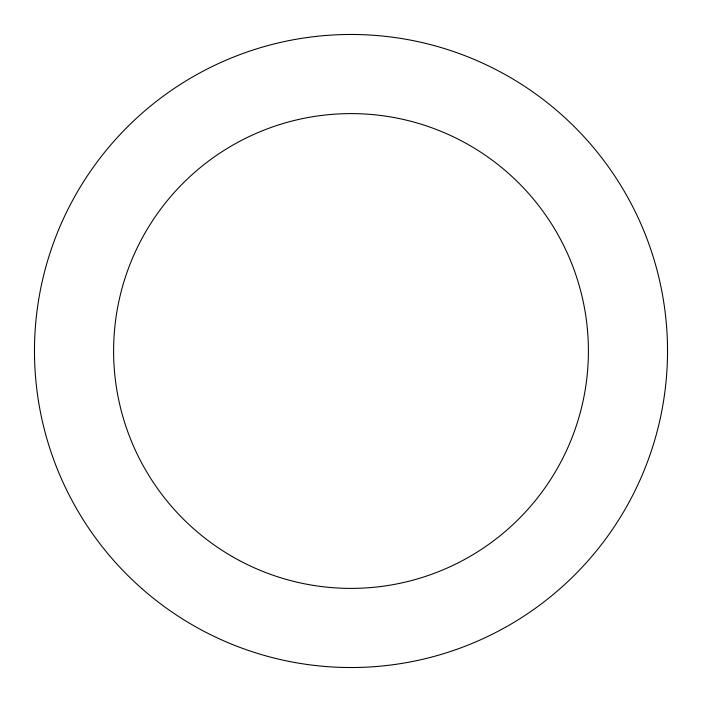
<?xml version="1.0" encoding="UTF-8"?>
<svg xmlns="http://www.w3.org/2000/svg" width="702" height="702" viewBox="0 0 702 702"><rect width="100%" height="100%" fill="white"/><g stroke="black" fill="none" stroke-linecap="round" stroke-linejoin="round"><path stroke-width="1.05" d="M141.769 588.513A316.532 316.532 0 0 0 661.31 413.443A316.532 316.532 0 0 0 249.921 51.044A316.532 316.532 0 0 0 141.769 588.513M232.301 556.589A237.399 237.399 0 0 0 588.399 351A237.399 237.399 0 0 0 232.301 145.411A237.399 237.399 0 0 0 232.301 556.589"/></g></svg>
